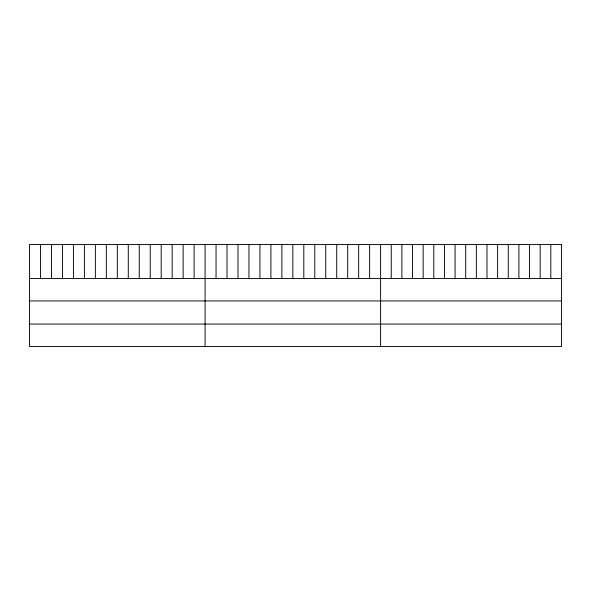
<?xml version="1.0" encoding="UTF-8"?>
<svg xmlns="http://www.w3.org/2000/svg" width="591" height="591" viewBox="0 0 591 591"><rect width="100%" height="100%" fill="white"/><g stroke="black" fill="none" stroke-linecap="round" stroke-linejoin="round"><path stroke-width="0.89" d="M29.55 278.464L561.45 278.464M29.55 300.93L561.45 300.93M29.55 324.067L561.45 324.067M550.812 244.475L550.812 278.464M540.174 244.475L540.174 278.464M529.536 244.475L529.536 278.464M518.898 244.475L518.898 278.464M508.26 244.475L508.26 278.464M497.622 244.475L497.622 278.464M486.984 244.475L486.984 278.464M476.346 244.475L476.346 278.464M465.708 244.475L465.708 278.464M455.07 244.475L455.07 278.464M444.432 244.475L444.432 278.464M433.794 244.475L433.794 278.464M423.156 244.475L423.156 278.464M412.518 244.475L412.518 278.464M401.88 244.475L401.88 278.464M391.242 244.475L391.242 278.464M380.604 244.475L380.604 346.525M369.634 244.475L369.634 278.464M358.663 244.475L358.663 278.464M347.693 244.475L347.693 278.464M336.722 244.475L336.722 278.464M325.752 244.475L325.752 278.464M314.781 244.475L314.781 278.464M303.811 244.475L303.811 278.464M292.84 244.475L292.84 278.464M281.87 244.475L281.87 278.464M270.9 244.475L270.9 278.464M259.929 244.475L259.929 278.464M248.959 244.475L248.959 278.464M237.988 244.475L237.988 278.464M227.018 244.475L227.018 278.464M216.047 244.475L216.047 278.464M205.077 244.475L205.077 346.525M194.107 244.475L194.107 278.464M183.136 244.475L183.136 278.464M172.166 244.475L172.166 278.464M161.195 244.475L161.195 278.464M150.225 244.475L150.225 278.464M139.254 244.475L139.254 278.464M128.284 244.475L128.284 278.464M117.314 244.475L117.314 278.464M106.343 244.475L106.343 278.464M95.373 244.475L95.373 278.464M84.402 244.475L84.402 278.464M73.432 244.475L73.432 278.464M62.461 244.475L62.461 278.464M51.491 244.475L51.491 278.464M40.52 244.475L40.52 278.464M561.45 244.475L29.55 244.475L29.55 346.525L561.45 346.525L561.45 244.475"/></g></svg>
